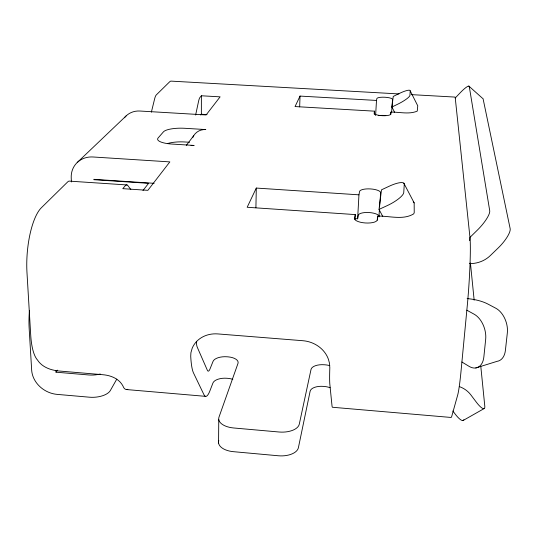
<?xml version="1.0" encoding="UTF-8"?>
<svg xmlns="http://www.w3.org/2000/svg" width="537" height="537" viewBox="0 0 537 537"><rect width="100%" height="100%" fill="white"/><g stroke="black" fill="none" stroke-linecap="round" stroke-linejoin="round"><path stroke-width="0.81" d="M200.751 115.025L201.362 114.247L201.388 95.774L220.103 96.848L206.114 114.952L139.888 111.025A20.305 18.721 41.8 0 0 124.436 117.764M218.572 443.025L218.754 419.558M255.907 207.759L256.297 188.064L358.951 194.83L359.568 191.514A10.572 3.323 3.2 0 1 370.624 188.937A10.572 3.323 3.2 0 1 380.659 192.897L379.565 206.993M299.666 106.89L300.029 96.083L376.497 100.439L376.84 98.607A7.867 1.833 2.9 0 1 384.969 97.244A7.867 1.833 2.9 0 1 392.534 99.499L391.601 112.22M355.004 219.613L355.279 214.592L247.168 207.269L256.297 188.064M354.299 218.572L357.635 218.801L358.951 194.83M374.309 114.482L374.504 111.166L295.048 106.561L300.029 96.083M375.611 115.489L376.497 100.439M377.457 220.163L377.706 216.116C389.258 215.793 403.099 220.405 413.732 213.847L414.222 212.618L414.168 202.885L403.824 183.177M378.947 216.928L379.411 209.477M390.775 114.609L390.929 112.119C399.501 111.918 409.026 114.663 417.249 111.125L417.752 105.816L410.228 90.894A12.955 2.497 -27.5 0 0 398.957 93.633L393.252 96.425L391.916 107.031L394.628 112.334M410.228 90.894L409.946 95.311A13.163 2.578 -27.5 0 1 397.843 104.144L391.916 107.031M469.66 240.65L469.962 237.388L455.255 97.976A33.878 1.43 -85.8 0 0 454.946 97.076L411.463 94.633M379.021 209.403L381.492 189.816L389.164 186.245A17.459 4.611 -27.6 0 1 404.274 184.305L403.75 192.494A17.849 4.826 -27.6 0 1 387.11 205.671L379.021 209.403L382.76 216.458M377.706 216.116L377.222 219.895A11.358 3.833 3.3 0 1 365.301 222.962A11.358 3.833 3.3 0 1 354.581 218.351L355.279 214.592M390.929 112.119L390.674 114.133A8.29 2.041 3 0 1 382.082 115.69A8.29 2.041 3 0 1 374.128 113.173L374.504 111.166M357.635 218.801L358.26 215.29A10.485 3.511 3.3 0 1 369.234 212.551A10.485 3.511 3.3 0 1 379.176 216.713M195.622 115.039L198.549 101.392A12.754 2.403 -87.2 0 1 199.986 97.425L201.388 95.774M151.36 112.186L154.636 98.842A12.7 2.893 -87.4 0 1 156.307 94.908L169.564 81.892A32.992 7.115 -87.3 0 1 171.464 81.141L398.917 93.928M116.771 379.142L110.34 390.54A16.728 7.981 -4.1 0 1 89.525 397.205L57.144 394.386A25.293 21.493 29.5 0 1 31.663 370.121L29.166 328.55A45.108 14.331 -84.2 0 1 29.448 310.42M100.285 374.007A16.862 7.74 -3.8 0 1 88.645 374.96L56.009 372.188L57.412 370.134M186.332 145.379L193.703 135.693M142.983 190.481L148.608 183.318L93.874 179.7L93.861 179.331L154.139 183.318M455.255 97.976L460.142 92.841A12.794 2.229 -47.9 0 1 469.264 86.491L489.717 210.726A18.708 4.94 -48 0 1 477.44 230.044L469.962 237.388A50.995 3.282 -86.2 0 1 467.264 305.801L461.129 370.154A50.082 3.128 -86.4 0 1 457.645 395.192L451.886 415.833A47.149 2.752 -86.4 0 1 451.06 417.457L332.45 407.261A46.618 2.282 -85.7 0 1 331.98 405.536L329.859 384.472A49.491 2.584 -85.7 0 1 329.819 367.67L329.456 363.133L328.436 359.334A27.897 24.762 14.4 0 0 302.922 340.72L217.901 333.927A27.656 24.393 21 0 0 192.192 348.224L190.917 352.702L190.722 356.226A48.874 8.538 -85 0 0 193.548 373.04L203.879 394.541A46.068 7.538 -84.9 0 0 209.974 390.681L212.941 383.002A12.15 5.887 -0.1 0 1 226.983 378.276L227.769 378.343A12.15 5.887 0 0 1 232.81 379.37M77.2 162.53L126.088 115.945M463.069 420.518L483.971 408.664M475.748 367.966L497.134 361.32A19.218 12.317 71.2 0 0 505.411 350.325L507.331 332.953A19.285 12.499 71.9 0 0 495.799 308.231L488.12 304.164A28.421 11.465 6.1 0 0 467.123 298.585M201.362 114.247L207.027 114.582M200.925 114.529L202.603 114.629M189.534 142.265L184.909 141.976A18.016 5.028 0.1 0 0 167.94 143.433M127.061 184.956L69.837 181.157A16.748 5.115 -86.3 0 0 67.729 181.868L41.369 207.752A48.995 15.888 -85.2 0 0 26.978 272.554L30.71 335.061A48.169 15.164 -84.1 0 0 37.436 359.944C42.108 367.187 50.666 370.181 58.842 370.986L102.641 374.698C111.26 375.363 120.207 379.055 123.732 387.66A45.732 10.76 -84.4 0 0 127.819 389.291M126.376 389.54L205.698 396.36M466.848 310.205L474.151 314.212A19.554 12.338 72.2 0 1 485.676 339.33L483.864 356.904A19.48 12.15 71.6 0 1 469.043 366.335L461.907 362.005M468.841 86.081L482.649 98.419A12.76 2.43 -47.7 0 1 483.105 98.862L510.15 228.608A18.641 5.377 -47.8 0 1 498.128 248.04L490.294 255.605A27.649 25.514 -4.3 0 1 469.586 263.607M413.215 201.905L414.168 202.885M452.819 410.973L455.235 414.141A16.761 4.195 59.5 0 0 463.861 419.712M130.833 189.501L127.873 185.621A16.835 4.256 -86.2 0 0 125.302 185.695L122.792 188.662L147.863 190.333L169.84 161.892L93.076 156.985A23.608 21.272 39.1 0 0 71.22 177.841L71.394 181.969M474.158 300.196L470.573 264.479A12.499 2.249 57.4 0 0 470.217 262.955M480.796 366.368L484.797 406.187A16.882 3.887 59.2 0 1 476.299 402.119L470.754 394.776A24.4 21.299 3.5 0 0 459.504 386.647M55.922 370.537L56.009 372.188M196.367 341.297L196.428 343.505A22.198 3.873 -85 0 0 197.327 347.365L207.329 370.201A20.923 3.423 -84.9 0 0 210.074 368.785L213.061 361.347A12.244 5.706 0 0 1 227.211 356.79L228.003 356.85A12.244 5.706 0.1 0 1 237.985 363.408L218.982 417.142A18.016 9.27 0.2 0 0 233.729 427.982L279.025 432.003A18.07 9.364 1.7 0 0 299.277 424.196L311.024 369.443A12.351 5.813 3 0 1 324.388 364.764L325.2 364.831A12.351 5.82 3 0 1 329.772 365.643M378.27 115.663A7.82 1.947 3 0 1 385.841 115.609M192.763 137.573A14.23 13.351 36.1 0 1 205.799 129.565L184.849 128.296A18.097 4.833 0.2 0 0 163.436 131.86L158.106 137.975A18.473 5.028 0.1 0 0 172.082 144.07L194.112 145.44A14.976 13.962 35.2 0 0 191.044 145.567M218.801 440.528A17.855 9.552 0.1 0 0 233.414 451.677L278.314 455.765A17.916 9.646 1.7 0 0 298.397 447.704L310.131 391.231A12.25 6.001 3 0 1 323.395 386.385L324.2 386.452A12.25 6.001 3.1 0 1 330.101 387.741"/></g></svg>
